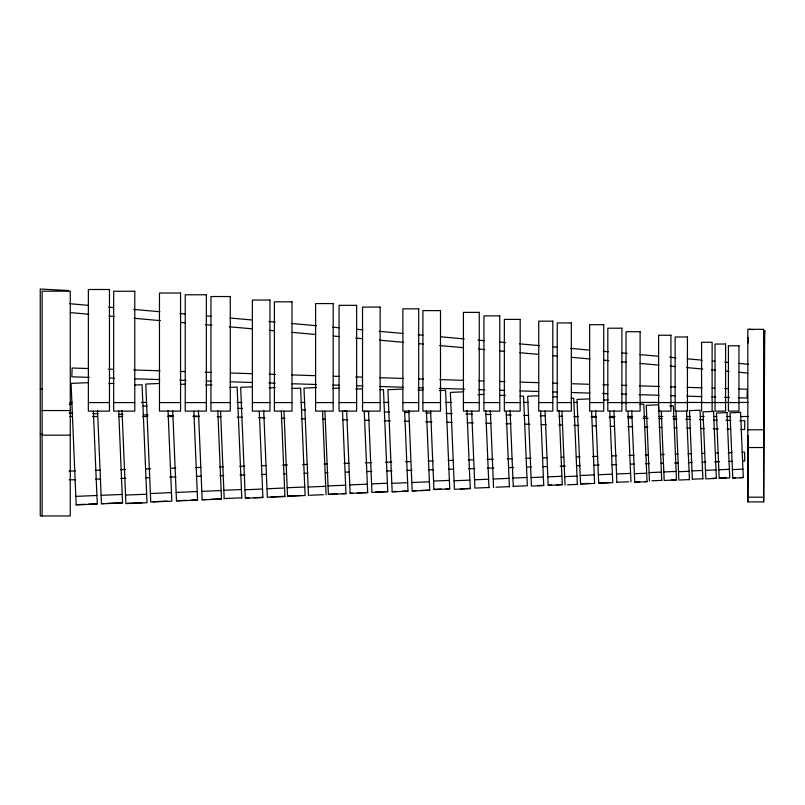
<?xml version="1.0" encoding="UTF-8"?>
<svg xmlns="http://www.w3.org/2000/svg" width="805" height="805" viewBox="0 0 805 805"><rect width="100%" height="100%" fill="white"/><g stroke="black" fill="none" stroke-linecap="round" stroke-linejoin="round"><path stroke-width="1.21" d="M763.663 344.59L764.75 330.563L763.663 501.897L747.825 501.897L748.248 435.616M747.825 343.363L748.278 337.516M88.459 382.667L71.082 383.391L76.173 504.896L97.264 504.011L93.38 411.264M108.846 383.572L113.807 383.361M159.44 383.472L145.786 384.045L150.736 502.028L171.827 501.143L168.024 410.53M134.616 385.052L142.062 384.74L147.013 502.723L125.912 503.608L122.018 410.5M180.31 384.357L185.271 384.146M205.828 385.052L211.866 384.79M229.596 387.416L237.133 387.094L241.782 498.054M251.965 386.853L240.665 387.326L245.314 498.285L262.893 497.54L259.291 411.466M269.041 387.809L275.31 387.547M291.812 388.453L300.607 388.091L305.105 495.528L287.536 496.262L283.964 411.264M316.546 387.577L303.988 388.101L308.496 495.548M332.757 388.402L339.036 388.141M355.8 389.067L362.079 388.805M379.829 389.731L383.472 389.58L387.758 491.754L371.94 492.408L368.539 411.375M402.49 389.087L387.889 389.701L392.176 491.865L407.994 491.201L404.643 411.415M418.016 390.194L423.038 389.982M439.52 390.506L445.598 390.254L449.733 488.907L433.915 489.571L430.615 410.852M463.75 391.844L450.367 392.407L454.423 489.299L470.241 488.635L466.96 410.419M478.029 394.641L483.886 394.39M499.452 395.507L505.53 395.245M520.04 396.271L523.552 396.12L527.325 485.989M538.736 395.748L527.667 396.211L531.431 486.079L543.737 485.556L540.598 410.631M552.693 396.925L557.372 396.724M571.268 398.405L573.724 398.294L577.346 484.65M589.894 398.888L577.004 399.421L580.546 484.016L594.613 483.423L591.584 411.244M603.428 400.075L608.117 399.884M621.772 402.832L626.461 402.631M640.106 404.301L643.799 404.15L647.049 481.712L634.743 482.225L631.754 410.902M669.69 406.062L673.383 405.901L676.492 479.951L664.185 480.464L661.287 411.365M433.563 481.058L449.381 480.394M371.578 483.896L387.396 483.231M75.821 496.383L96.912 495.498M101.098 495.327L122.199 494.441M223.85 490.275L241.43 489.541M349.752 484.902L367.332 484.167M512.906 478.059L526.963 477.476M150.374 493.515L171.465 492.63M176.134 492.439L197.225 491.553M201.814 491.362L221.144 490.547M287.174 487.75L304.753 487.015M328.048 485.938L345.617 485.204M391.814 483.352L407.632 482.688M411.828 482.517L429.407 481.782M454.07 480.786L469.889 480.122M474.558 479.8L488.615 479.206M493.193 479.015L509.012 478.351M531.079 477.556L543.375 477.043M547.823 476.862L561.88 476.268M580.194 475.503L594.251 474.91M598.336 474.739L612.404 474.155M616.539 473.974L630.597 473.39M649.092 472.616L661.398 472.102M663.823 471.951L676.13 471.438M266.978 488.756L284.557 488.021M308.144 487.035L325.713 486.3M692.008 470.905L702.554 470.462M705.462 470.341L716.007 469.899M718.835 469.778L729.38 469.335M244.962 489.762L262.541 489.027M564.687 476.651L576.994 476.137M634.39 473.712L646.697 473.199M678.524 471.74L689.07 471.297M732.399 469.597L742.945 469.154M125.56 495.095L146.651 494.21M433.905 489.349L441.21 489.038M446.081 488.836L449.723 488.685M76.163 504.675L84.857 504.312M88.57 504.151L97.264 503.789M101.45 503.618L103.936 503.507M107.659 503.356L122.541 502.733M350.105 493.193L352.61 493.083M357.641 492.871L367.684 492.459M375.583 492.036L387.748 491.523M513.248 486.351L526.138 485.818M224.193 498.567L241.772 497.832M328.39 494.23L337.184 493.868M342.206 493.656L345.969 493.495M476.077 488.041L488.967 487.498M495.981 487.206L509.364 486.643M153.202 501.706L166.856 501.133M176.486 500.73L186.408 500.308M191.369 500.106L197.577 499.845M202.156 499.653L205.778 499.502M210.618 499.291L221.496 498.838M287.526 496.041L301.332 495.467M392.166 491.644L397.026 491.442M401.896 491.231L407.984 490.98M412.17 490.809L415.944 490.648M420.965 490.436L429.749 490.064M460.5 488.826L470.231 488.414M537.569 485.596L543.727 485.335M548.165 485.153L551.687 485.002M556.376 484.801L562.232 484.56M580.536 483.795L589.914 483.403M598.689 483.03L609.234 482.587M616.882 482.265L628.604 481.772M651.899 480.796L661.74 480.384M671.561 479.931L676.482 479.73M692.35 479.186L702.896 478.754M711.67 478.381L716.359 478.19M719.177 478.069L726.211 477.768M245.304 498.054L249.077 497.903M254.098 497.691L262.883 497.319M271.094 496.886L284.9 496.313M309.744 495.266L323.55 494.693M680.044 479.981L689.422 479.589M127.15 503.336L142.032 502.712M567.495 484.831L577.336 484.419M634.732 482.004L639.663 481.803M644.584 481.591L647.039 481.491M732.741 477.878L735.086 477.788M739.775 477.586L743.287 477.446M69.009 471.086L75.288 470.905M95.382 470.351L100.404 470.211M120.488 469.647L125.52 469.506M145.604 468.943L150.626 468.802M170.72 468.248L175.742 468.108M195.826 467.544L200.858 467.403M219.685 466.88L223.458 466.769M239.779 466.316L244.801 466.175M261.122 465.723L266.143 465.582M282.464 465.119L287.496 464.978M302.559 464.566L307.58 464.425M323.902 463.962L327.675 463.861M343.997 463.408L349.018 463.267M365.339 462.805L371.618 462.634M385.434 462.251L391.713 462.07M405.519 461.688L410.54 461.547M428.119 461.054L433.15 460.913M448.214 460.49L453.235 460.349M468.299 459.927L473.33 459.796M487.136 459.403L493.415 459.232M507.231 458.84L512.252 458.699M526.057 458.317L531.089 458.176M542.389 457.864L547.41 457.723M561.216 457.341L563.731 457.27M576.289 456.918L580.053 456.807M592.611 456.455L597.632 456.314M611.448 455.932L616.469 455.791M629.027 455.439L634.048 455.298M645.348 454.986L647.864 454.916M660.412 454.563L664.185 454.463M675.486 454.141L677.991 454.07M688.044 453.789L691.807 453.688M701.849 453.406L704.365 453.336M715.665 453.024L718.171 452.953M728.223 452.672L731.987 452.561M742.029 452.289L744.544 452.219L744.786 461.003L742.28 461.074M69.26 479.881L75.539 479.7M95.624 479.136L100.645 479.005M120.74 478.442L125.761 478.301M145.846 477.737L149.619 477.637M169.704 477.073L175.983 476.892M196.078 476.339L201.099 476.198M219.936 475.664L223.699 475.564M240.021 475.111L245.042 474.97M261.373 474.507L266.395 474.366M283.974 473.883L286.479 473.813M304.059 473.32L307.832 473.209M325.411 472.726L327.917 472.656M345.496 472.163L349.259 472.052M366.839 471.569L371.87 471.428M386.933 471.006L391.954 470.865M407.018 470.442L412.049 470.301M428.371 469.848L433.392 469.707M448.455 469.285L453.477 469.144M468.55 468.721L474.829 468.55M487.387 468.198L493.666 468.027M508.73 467.604L513.751 467.464M526.309 467.111L531.33 466.97M542.63 466.659L547.652 466.518M560.21 466.165L565.231 466.025M576.531 465.713L580.304 465.602M594.11 465.22L599.131 465.079M611.689 464.727L616.711 464.586M630.526 464.203L634.29 464.093M645.59 463.781L649.363 463.67M660.663 463.358L663.169 463.288M674.469 462.976L678.243 462.865M688.285 462.583L692.048 462.483M702.101 462.201L705.864 462.1M714.649 461.849L719.68 461.708M728.465 461.466L732.228 461.356M40.25 389.157L42.695 389.157M69.904 402.45L72.42 402.45M141.499 402.45L146.52 402.45M236.952 402.45L241.973 402.45M301 402.45L304.773 402.45M383.894 402.45L388.916 402.45M445.437 402.45L451.716 402.45M523.31 402.45L528.332 402.45M573.542 402.45L577.316 402.45M621.269 402.45L626.3 402.45M640.116 402.45L658.953 402.45M670.253 402.45L675.274 402.45M686.585 402.45L702.906 402.45M711.701 402.45L715.474 402.45M725.516 402.45L729.28 402.45M738.074 402.45L748.127 402.45M88.359 402.591L109.47 402.591M113.666 402.591L134.777 402.591M159.46 402.591L180.572 402.591M185.241 402.591L206.352 402.591M210.94 402.591L230.29 402.591M252.368 402.591L269.957 402.591M274.404 402.591L292.004 402.591M315.6 402.591L333.19 402.591M339.046 402.591L356.635 402.591M362.532 402.591L380.131 402.591M402.872 402.591L418.701 402.591M422.897 402.591L440.496 402.591M463.418 402.591L479.247 402.591M483.926 402.591L499.754 402.591M504.343 402.591L520.171 402.591M538.736 402.591L552.804 402.591M557.251 402.591L571.329 402.591M589.652 402.591L603.73 402.591M607.815 402.591L621.893 402.591M626.028 402.591L640.106 402.591M658.611 402.591L670.927 402.591M675.123 402.591L687.44 402.591M701.568 402.591L712.123 402.591M715.031 402.591L725.587 402.591M728.414 402.591L738.97 402.591M42.112 410.54L70.256 410.54M69.904 416.517L72.42 416.517M92.515 416.517L97.536 416.517M118.888 416.517L122.662 416.517M142.757 416.517L147.778 416.517M167.873 416.517L172.894 416.517M192.989 416.517L199.268 416.517M574.8 416.517L578.574 416.517M591.132 416.517L596.153 416.517M609.969 416.517L614.99 416.517M627.548 416.517L632.579 416.517M643.879 416.517L646.395 416.517M658.953 416.517L662.716 416.517M672.769 416.517L676.532 416.517M686.585 416.517L690.348 416.517M700.4 416.517L704.164 416.517M714.216 416.517L716.722 416.517M726.774 416.517L730.538 416.517M740.59 416.517L748.127 416.517M747.825 429.779L763.663 429.779M40.25 433.724L42.695 433.724M42.112 435.173L70.256 435.173M747.825 447.54L763.663 447.54M747.825 497.188L763.663 497.188M69.22 404.231L71.736 404.291M143.31 406.042L147.084 406.133M237.495 408.346L242.516 408.467M301.533 409.906L305.306 410.007M344.238 410.952L346.744 411.013M364.323 411.446L369.344 411.566M384.418 411.939L389.439 412.059M404.513 412.422L409.534 412.552M425.855 412.945L430.876 413.076M445.95 413.438L452.229 413.589M466.045 413.931L472.324 414.082M486.129 414.424L491.161 414.545M506.224 414.917L511.245 415.038M523.803 415.34L528.825 415.461M540.135 415.742L545.156 415.863M558.962 416.205L562.735 416.296M574.035 416.567L577.799 416.658M591.615 417L596.636 417.121M609.194 417.433L614.215 417.554M628.031 417.886L631.804 417.986M643.104 418.258L648.126 418.379M659.426 418.66L661.941 418.721M673.242 418.992L677.005 419.083M685.8 419.304L690.821 419.425M699.615 419.636L703.379 419.727M713.421 419.979L717.195 420.069M725.979 420.28L731 420.401M739.795 420.623L744.816 420.743L744.605 429.538L740.831 429.447M69.009 413.025L72.772 413.116M92.867 413.609L97.888 413.73M119.241 414.253L123.004 414.344M143.099 414.837L148.12 414.957M168.215 415.45L173.236 415.571M193.331 416.064L199.61 416.215M217.189 416.648L220.952 416.738M237.284 417.141L242.305 417.262M258.626 417.664L264.905 417.815M281.227 418.208L285 418.308M301.322 418.701L305.095 418.791M322.674 419.224L325.18 419.284M342.759 419.717L347.79 419.838M364.112 420.24L369.133 420.361M384.206 420.733L390.485 420.884M404.291 421.216L409.312 421.347M425.644 421.74L431.923 421.89M446.986 422.263L452.018 422.384M467.081 422.756L473.36 422.907M485.918 423.219L490.939 423.339M506.013 423.702L511.034 423.833M524.85 424.165L529.871 424.285M541.171 424.567L546.192 424.688M558.75 425L562.514 425.09M573.824 425.362L578.845 425.483M592.661 425.825L596.425 425.915M610.24 426.258L614.004 426.348M627.82 426.68L632.841 426.801M644.141 427.083L647.914 427.173M659.215 427.455L661.72 427.515M674.278 427.817L676.794 427.878M686.836 428.129L690.61 428.22M700.652 428.461L704.415 428.552M713.21 428.773L718.231 428.894M727.026 429.105L730.789 429.196M88.439 368.539L72.118 368.026L71.846 376.821L89.415 377.374M108.514 369.173L113.535 369.334M133.62 369.958L159.974 370.793M180.048 371.417L185.07 371.578M205.154 372.212L211.423 372.403M230.25 372.997L252.84 373.711M269.162 374.224L275.431 374.416M291.752 374.929L315.6 375.683M333.169 376.237L339.438 376.428M355.76 376.941L362.029 377.143M379.598 377.696L403.446 378.441M418.509 378.914L423.531 379.075M439.842 379.588L463.69 380.332M478.754 380.805L483.775 380.966M500.086 381.479L505.107 381.64M520.171 382.113L538.988 382.697M552.794 383.14L557.815 383.291M571.62 383.723L589.19 384.277M602.995 384.71L608.017 384.871M621.822 385.303L626.843 385.464M639.391 385.857L659.476 386.491M670.766 386.843L675.787 387.004M687.088 387.356L702.151 387.829M712.184 388.141L714.699 388.221M724.742 388.533L728.505 388.654M738.547 388.976L747.332 389.248L747.05 398.042L738.265 397.761M109.49 378.008L114.511 378.159M134.596 378.793L159.692 379.578M179.777 380.212L186.056 380.413M206.13 381.037L211.152 381.198M229.978 381.791L252.569 382.496M268.88 383.009L275.159 383.21M291.47 383.723L316.576 384.508M332.888 385.021L339.167 385.223M356.736 385.776L363.015 385.967M379.326 386.481L403.174 387.235M418.228 387.708L423.249 387.859M439.57 388.372L464.666 389.167M478.472 389.6L484.751 389.801M499.814 390.274L504.826 390.425M519.889 390.898L538.716 391.492M552.522 391.924L557.543 392.085M571.349 392.518L590.176 393.112M602.724 393.504L607.745 393.665M621.551 394.098L626.572 394.249M639.12 394.651L659.194 395.275M670.495 395.637L675.516 395.788M686.806 396.151L701.869 396.624M711.912 396.935L715.675 397.056M724.46 397.328L729.481 397.489M68.395 290.535L40.25 289.025L40.25 515.975L70.256 515.975L70.256 291.179L42.112 291.179L42.112 515.975M748.922 329.325L752.574 329.617M69.743 303.706L88.53 305.377M108.574 307.168L113.586 307.621M133.62 309.402L159.923 311.756M179.968 313.537L184.979 313.99M206.271 315.892L211.282 316.335M230.069 318.015L252.609 320.028M268.9 321.477L275.159 322.04M291.44 323.489L316.496 325.723M332.777 327.182L339.036 327.736M356.575 329.305L362.834 329.859M379.115 331.318L402.913 333.441M417.946 334.779L422.957 335.232M440.496 336.792L464.294 338.915M478.069 340.143L484.328 340.706M499.362 342.045L505.621 342.608M519.406 343.836L539.441 345.627M553.216 346.854L556.98 347.186M570.755 348.414L589.542 350.095M603.317 351.322L608.328 351.775M622.114 353.003L627.125 353.445M639.643 354.562L658.43 356.243M669.71 357.249L675.969 357.812M687.239 358.819L702.272 360.157M712.294 361.053L714.8 361.274M724.822 362.17L728.575 362.502M738.598 363.397L748.62 364.293M70.216 312.582L89.003 314.252M109.047 316.043L114.058 316.486M134.093 318.277L160.396 320.632M180.441 322.413L185.452 322.865M205.486 324.646L211.755 325.21M229.284 326.78L251.834 328.782M269.363 330.352L274.374 330.795M291.913 332.364L315.711 334.488M333.25 336.057L339.509 336.611M355.79 338.07L362.059 338.623M379.588 340.193L403.386 342.316M418.419 343.654L423.43 344.097M439.711 345.556L463.509 347.68M478.542 349.018L484.801 349.581M499.835 350.92L504.846 351.372M519.869 352.711L538.666 354.381M552.441 355.619L557.452 356.062M571.228 357.289L590.015 358.97M603.79 360.197L608.801 360.65M621.329 361.767L626.34 362.21M640.116 363.437L658.903 365.118M670.173 366.124L675.184 366.567M686.464 367.573L702.745 369.032M711.509 369.817L715.273 370.149M725.285 371.045L729.048 371.377M739.071 372.272L747.835 373.057M702.906 478.975L700.028 410.198L689.483 410.641L692.36 479.418M686.524 410.52L689.432 479.81M675.979 410.963L678.877 480.253M661.75 480.615L658.571 404.804L646.274 405.328L649.444 481.128M628.001 411.275L630.959 481.903M613.883 410.631L616.892 482.497M609.757 410.983L612.756 482.668L598.699 483.252L595.65 410.429M561.95 411.295L565.04 485.163M559.123 410.359L562.242 484.781L548.175 485.375L545.055 410.942M510.068 410.409L513.258 486.582M506.204 411.375L509.374 486.874M490.336 410.792L493.556 487.538M485.737 410.49L488.967 487.729M471.67 411.083L474.91 488.313M426.439 410.993L429.759 490.295L412.18 491.03L408.809 410.49M364.273 411.244L367.694 492.68L350.115 493.415L346.643 410.731M342.487 410.459L345.979 493.717L328.4 494.451L324.908 411.194M322.564 411.053L326.075 494.813M281.327 410.952L284.91 496.534L267.341 497.269L263.698 410.449M220.55 411.476L224.203 498.788M217.803 410.771L221.506 499.06L202.166 499.875L198.412 410.329M193.864 411.275L197.587 500.066L176.496 500.952L172.723 410.912M118.677 410.6L122.551 502.954L101.46 503.839L97.536 410.339M763.663 501.897L763.663 329.325L747.825 329.325L747.825 501.897M712.123 411.114L712.123 342.276L701.568 342.276L701.568 411.114M713.552 411.395L703.007 411.838L705.824 478.854L716.37 478.412L713.552 411.395M727.006 412.593L716.45 413.035L719.187 478.291L729.733 477.848L727.006 412.593M740.56 412.401L730.014 412.844L732.751 478.11L743.297 477.667L740.56 412.401M109.47 289.498L88.359 289.498L88.359 411.114L109.47 411.114L109.47 289.498M134.777 291.259L113.666 291.259L113.666 411.114L134.777 411.114L134.777 291.259M180.572 293.02L159.46 293.02L159.46 411.114L180.572 411.114L180.572 293.02M206.352 294.781L185.241 294.781L185.241 411.114L206.352 411.114L206.352 294.781M230.29 296.532L210.94 296.532L210.94 411.114L230.29 411.114L230.29 296.532M269.957 300.054L252.368 300.054L252.368 411.114L269.957 411.114L269.957 300.054M292.004 301.815L274.404 301.815L274.404 411.114L292.004 411.114L292.004 301.815M333.19 303.576L315.6 303.576L315.6 411.114L333.19 411.114L333.19 303.576M356.635 305.337L339.046 305.337L339.046 411.114L356.635 411.114L356.635 305.337M380.131 307.087L362.532 307.087L362.532 411.114L380.131 411.114L380.131 307.087M418.701 308.848L402.872 308.848L402.872 411.114L418.701 411.114L418.701 308.848M440.496 310.609L422.897 310.609L422.897 411.114L440.496 411.114L440.496 310.609M479.247 312.37L463.418 312.37L463.418 411.114L479.247 411.114L479.247 312.37M499.754 315.882L483.926 315.882L483.926 411.114L499.754 411.114L499.754 315.882M520.171 319.404L504.343 319.404L504.343 411.114L520.171 411.114L520.171 319.404M552.804 321.165L538.736 321.165L538.736 411.114L552.804 411.114L552.804 321.165M571.329 322.926L557.251 322.926L557.251 411.114L571.329 411.114L571.329 322.926M603.73 324.687L589.652 324.687L589.652 411.114L603.73 411.114L603.73 324.687M621.893 328.199L607.815 328.199L607.815 411.114L621.893 411.114L621.893 328.199M640.106 331.72L626.028 331.72L626.028 411.114L640.106 411.114L640.106 331.72M670.927 335.242L658.611 335.242L658.611 411.114L670.927 411.114L670.927 335.242M687.44 336.993L675.123 336.993L675.123 411.114L687.44 411.114L687.44 336.993M725.587 344.037L715.031 344.037L715.031 411.114L725.587 411.114L725.587 344.037M738.97 345.798L728.414 345.798L728.414 411.114L738.97 411.114L738.97 345.798"/></g></svg>
